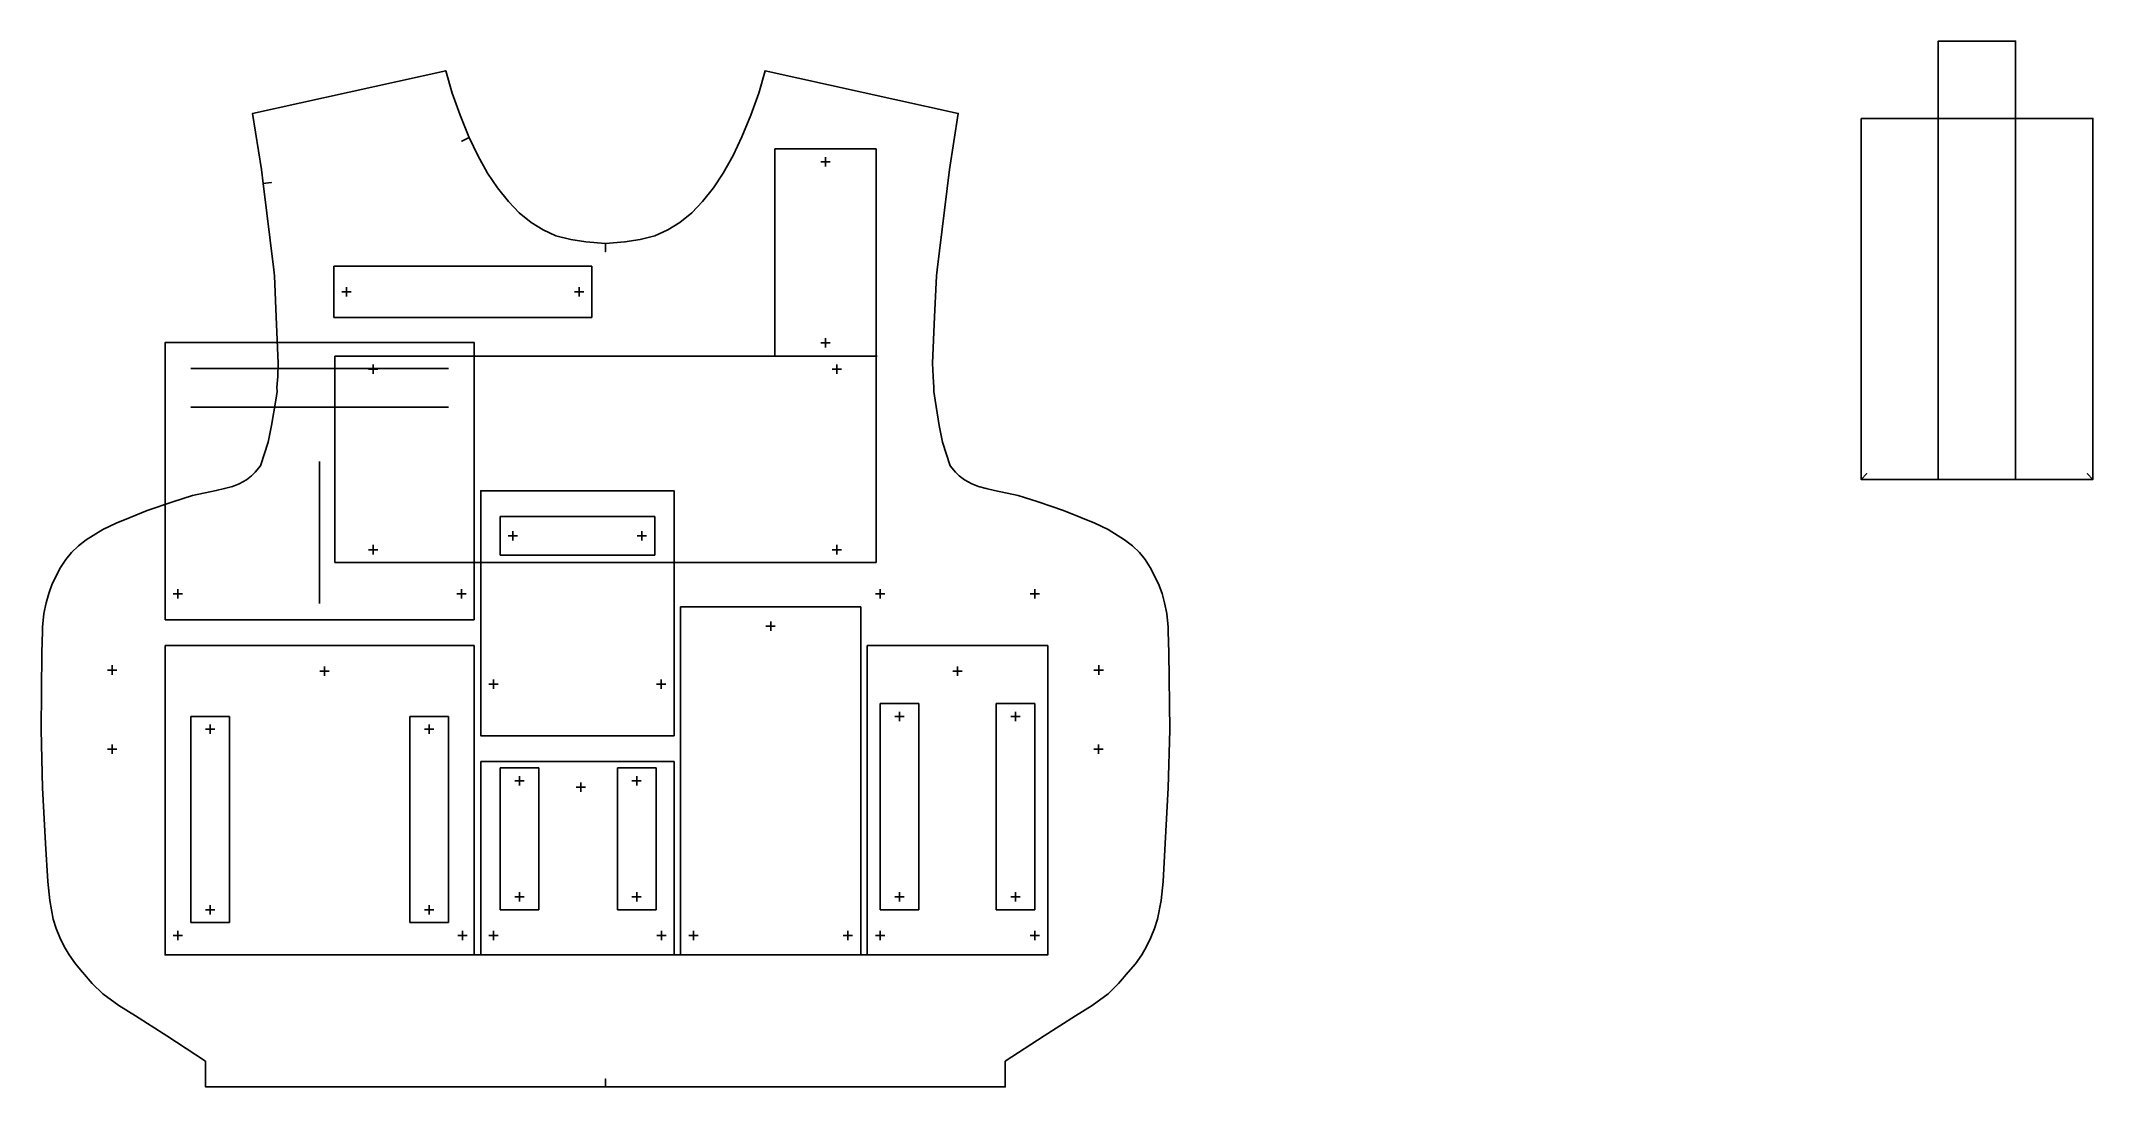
# Model space of a CAD drawing. Header units: inches. Extents: x 22 to 61.8, y -5.3 to 15.
import ezdxf

# ---------------------------------------------------------------- set-up
doc = ezdxf.new("R2010")
doc.units = ezdxf.units.IN
doc.header["$MEASUREMENT"] = 0
doc.layers.add('T001L001', color=7, linetype='Continuous')

msp = doc.modelspace()

# ---------------------------------------------------------------- linework, layer by layer
msp.add_lwpolyline([(58.776, 13.529), (60.276, 13.529), (60.276, 6.529), (58.776, 6.529)], close=True)
at = {"layer": 'T001L001'}
for points in [[(57.276, 13.529), (58.776, 13.529), (58.776, 15.029), (60.276, 15.029), (60.276, 13.529), (61.776, 13.529), (61.776, 6.529), (61.664, 6.641), (61.776, 6.529), (57.276, 6.529), (57.387, 6.641), (57.276, 6.529), (57.276, 13.529)], [(32.915, -5.255), (32.915, -5.098), (32.915, -5.255), (25.158, -5.255), (25.158, -4.756), (24.405, -4.261), (23.797, -3.879), (23.472, -3.675), (23.161, -3.452), (22.957, -3.249), (22.769, -3.031), (22.632, -2.868), (22.509, -2.696), (22.414, -2.53), (22.331, -2.358), (22.259, -2.182), (22.201, -2.001), (22.135, -1.639), (22.094, -1.273), (22.052, -0.534), (21.995, 0.548), (21.964, 1.668), (21.981, 3.171), (21.995, 3.581), (21.994, 3.661), (22.021, 3.93), (22.064, 4.131), (22.115, 4.318), (22.182, 4.5), (22.344, 4.821), (22.442, 4.972), (22.553, 5.112), (22.69, 5.24), (22.84, 5.355), (23.161, 5.555), (23.422, 5.68), (23.691, 5.79), (24.024, 5.924), (24.518, 6.095), (24.904, 6.216), (25.365, 6.31), (25.526, 6.35), (25.676, 6.391), (25.806, 6.44), (25.948, 6.517), (26.049, 6.599), (26.121, 6.669), (26.224, 6.793), (26.373, 7.252), (26.437, 7.573), (26.517, 8.065), (26.543, 8.234), (26.542, 8.309), (26.557, 8.526), (26.568, 8.785), (26.528, 9.678), (26.492, 10.478), (26.478, 10.59), (26.273, 12.266), (26.432, 12.285), (26.273, 12.266), (26.24, 12.539), (26.07, 13.626), (29.816, 14.455), (29.941, 14.017), (30.093, 13.589), (30.265, 13.169), (30.27, 13.159), (30.126, 13.09), (30.27, 13.159), (30.436, 12.813), (30.628, 12.469), (30.818, 12.184), (31.031, 11.916), (31.241, 11.701), (31.473, 11.511), (31.705, 11.366), (31.954, 11.254), (32.243, 11.183), (32.537, 11.133), (32.915, 11.103), (32.915, 10.946), (32.915, 11.103), (33.292, 11.133), (33.586, 11.183), (33.875, 11.254), (34.124, 11.366), (34.356, 11.511), (34.588, 11.701), (34.798, 11.916), (35.011, 12.184), (35.201, 12.469), (35.394, 12.813), (35.564, 13.169), (35.736, 13.589), (35.888, 14.017), (36.013, 14.455), (39.759, 13.626), (39.59, 12.539), (39.351, 10.59), (39.337, 10.478), (39.301, 9.678), (39.261, 8.785), (39.272, 8.526), (39.288, 8.309), (39.287, 8.234), (39.312, 8.065), (39.393, 7.573), (39.457, 7.252), (39.605, 6.793), (39.708, 6.669), (39.78, 6.599), (39.881, 6.517), (40.023, 6.44), (40.154, 6.391), (40.303, 6.35), (40.464, 6.31), (40.925, 6.216), (41.311, 6.095), (41.805, 5.924), (42.138, 5.79), (42.407, 5.68), (42.668, 5.555), (42.989, 5.355), (43.139, 5.24), (43.276, 5.112), (43.387, 4.972), (43.485, 4.821), (43.647, 4.5), (43.714, 4.318), (43.765, 4.131), (43.808, 3.93), (43.835, 3.661), (43.835, 3.581), (43.849, 3.171), (43.865, 1.668), (43.834, 0.548), (43.777, -0.534), (43.735, -1.273), (43.694, -1.639), (43.628, -2.001), (43.571, -2.182), (43.498, -2.358), (43.415, -2.53), (43.321, -2.696), (43.197, -2.868), (43.06, -3.031), (42.872, -3.249), (42.668, -3.452), (42.357, -3.675), (42.032, -3.879), (41.424, -4.261), (40.671, -4.756), (40.671, -5.255), (32.915, -5.255)], [(32.915, -5.255), (32.915, -5.098), (32.915, -5.255), (25.158, -5.255), (25.158, -4.756), (24.405, -4.261), (23.797, -3.879), (23.472, -3.675), (23.161, -3.452), (22.957, -3.249), (22.769, -3.031), (22.632, -2.868), (22.509, -2.696), (22.414, -2.53), (22.331, -2.358), (22.259, -2.182), (22.201, -2.001), (22.135, -1.639), (22.094, -1.273), (22.052, -0.534), (21.995, 0.548), (21.964, 1.668), (21.981, 3.171), (21.995, 3.581), (21.994, 3.661), (22.021, 3.93), (22.064, 4.131), (22.115, 4.318), (22.182, 4.5), (22.344, 4.821), (22.442, 4.972), (22.553, 5.112), (22.69, 5.24), (22.84, 5.355), (23.161, 5.555), (23.422, 5.68), (23.691, 5.79), (24.024, 5.924), (24.518, 6.095), (24.904, 6.216), (25.365, 6.31), (25.526, 6.35), (25.676, 6.391), (25.806, 6.44), (25.948, 6.517), (26.049, 6.599), (26.121, 6.669), (26.224, 6.793), (26.373, 7.252), (26.437, 7.573), (26.517, 8.065), (26.543, 8.234), (26.542, 8.309), (26.557, 8.526), (26.568, 8.785), (26.528, 9.678), (26.492, 10.478), (26.478, 10.59), (26.273, 12.266), (26.432, 12.285), (26.273, 12.266), (26.24, 12.539), (26.07, 13.626), (29.816, 14.455), (29.941, 14.017), (30.093, 13.589), (30.265, 13.169), (30.27, 13.159), (30.126, 13.09), (30.27, 13.159), (30.436, 12.813), (30.628, 12.469), (30.818, 12.184), (31.031, 11.916), (31.241, 11.701), (31.473, 11.511), (31.705, 11.366), (31.954, 11.254), (32.243, 11.183), (32.537, 11.133), (32.915, 11.103), (32.915, 10.946), (32.915, 11.103), (33.292, 11.133), (33.586, 11.183), (33.875, 11.254), (34.124, 11.366), (34.356, 11.511), (34.588, 11.701), (34.798, 11.916), (35.011, 12.184), (35.201, 12.469), (35.394, 12.813), (35.564, 13.169), (35.736, 13.589), (35.888, 14.017), (36.013, 14.455), (39.759, 13.626), (39.59, 12.539), (39.351, 10.59), (39.337, 10.478), (39.301, 9.678), (39.261, 8.785), (39.272, 8.526), (39.288, 8.309), (39.287, 8.234), (39.312, 8.065), (39.393, 7.573), (39.457, 7.252), (39.605, 6.793), (39.708, 6.669), (39.78, 6.599), (39.881, 6.517), (40.023, 6.44), (40.154, 6.391), (40.303, 6.35), (40.464, 6.31), (40.925, 6.216), (41.311, 6.095), (41.805, 5.924), (42.138, 5.79), (42.407, 5.68), (42.668, 5.555), (42.989, 5.355), (43.139, 5.24), (43.276, 5.112), (43.387, 4.972), (43.485, 4.821), (43.647, 4.5), (43.714, 4.318), (43.765, 4.131), (43.808, 3.93), (43.835, 3.661), (43.835, 3.581), (43.849, 3.171), (43.865, 1.668), (43.834, 0.548), (43.777, -0.534), (43.735, -1.273), (43.694, -1.639), (43.628, -2.001), (43.571, -2.182), (43.498, -2.358), (43.415, -2.53), (43.321, -2.696), (43.197, -2.868), (43.06, -3.031), (42.872, -3.249), (42.668, -3.452), (42.357, -3.675), (42.032, -3.879), (41.424, -4.261), (40.671, -4.756), (40.671, -5.255), (32.915, -5.255)], [(32.915, -5.255), (32.915, -5.098), (32.915, -5.255), (25.158, -5.255), (25.158, -4.756), (24.405, -4.261), (23.797, -3.879), (23.472, -3.675), (23.161, -3.452), (22.957, -3.249), (22.769, -3.031), (22.632, -2.868), (22.509, -2.696), (22.414, -2.53), (22.331, -2.358), (22.259, -2.182), (22.201, -2.001), (22.135, -1.639), (22.094, -1.273), (22.052, -0.534), (21.995, 0.548), (21.964, 1.668), (21.981, 3.171), (21.995, 3.581), (21.994, 3.661), (22.021, 3.93), (22.064, 4.131), (22.115, 4.318), (22.182, 4.5), (22.344, 4.821), (22.442, 4.972), (22.553, 5.112), (22.69, 5.24), (22.84, 5.355), (23.161, 5.555), (23.422, 5.68), (23.691, 5.79), (24.024, 5.924), (24.518, 6.095), (24.904, 6.216), (25.365, 6.31), (25.526, 6.35), (25.676, 6.391), (25.806, 6.44), (25.948, 6.517), (26.049, 6.599), (26.121, 6.669), (26.224, 6.793), (26.373, 7.252), (26.437, 7.573), (26.517, 8.065), (26.543, 8.234), (26.542, 8.309), (26.557, 8.526), (26.568, 8.785), (26.528, 9.678), (26.492, 10.478), (26.478, 10.59), (26.273, 12.266), (26.432, 12.285), (26.273, 12.266), (26.24, 12.539), (26.07, 13.626), (29.816, 14.455), (29.941, 14.017), (30.093, 13.589), (30.265, 13.169), (30.27, 13.159), (30.126, 13.09), (30.27, 13.159), (30.436, 12.813), (30.628, 12.469), (30.818, 12.184), (31.031, 11.916), (31.241, 11.701), (31.473, 11.511), (31.705, 11.366), (31.954, 11.254), (32.243, 11.183), (32.537, 11.133), (32.915, 11.103), (32.915, 10.946), (32.915, 11.103), (33.292, 11.133), (33.586, 11.183), (33.875, 11.254), (34.124, 11.366), (34.356, 11.511), (34.588, 11.701), (34.798, 11.916), (35.011, 12.184), (35.201, 12.469), (35.394, 12.813), (35.564, 13.169), (35.736, 13.589), (35.888, 14.017), (36.013, 14.455), (39.759, 13.626), (39.59, 12.539), (39.351, 10.59), (39.337, 10.478), (39.301, 9.678), (39.261, 8.785), (39.272, 8.526), (39.288, 8.309), (39.287, 8.234), (39.312, 8.065), (39.393, 7.573), (39.457, 7.252), (39.605, 6.793), (39.708, 6.669), (39.78, 6.599), (39.881, 6.517), (40.023, 6.44), (40.154, 6.391), (40.303, 6.35), (40.464, 6.31), (40.925, 6.216), (41.311, 6.095), (41.805, 5.924), (42.138, 5.79), (42.407, 5.68), (42.668, 5.555), (42.989, 5.355), (43.139, 5.24), (43.276, 5.112), (43.387, 4.972), (43.485, 4.821), (43.647, 4.5), (43.714, 4.318), (43.765, 4.131), (43.808, 3.93), (43.835, 3.661), (43.835, 3.581), (43.849, 3.171), (43.865, 1.668), (43.834, 0.548), (43.777, -0.534), (43.735, -1.273), (43.694, -1.639), (43.628, -2.001), (43.571, -2.182), (43.498, -2.358), (43.415, -2.53), (43.321, -2.696), (43.197, -2.868), (43.06, -3.031), (42.872, -3.249), (42.668, -3.452), (42.357, -3.675), (42.032, -3.879), (41.424, -4.261), (40.671, -4.756), (40.671, -5.255), (32.915, -5.255)], [(32.915, -5.255), (32.915, -5.098), (32.915, -5.255), (25.158, -5.255), (25.158, -4.756), (24.405, -4.261), (23.797, -3.879), (23.472, -3.675), (23.161, -3.452), (22.957, -3.249), (22.769, -3.031), (22.632, -2.868), (22.509, -2.696), (22.414, -2.53), (22.331, -2.358), (22.259, -2.182), (22.201, -2.001), (22.135, -1.639), (22.094, -1.273), (22.052, -0.534), (21.995, 0.548), (21.964, 1.668), (21.981, 3.171), (21.995, 3.581), (21.994, 3.661), (22.021, 3.93), (22.064, 4.131), (22.115, 4.318), (22.182, 4.5), (22.344, 4.821), (22.442, 4.972), (22.553, 5.112), (22.69, 5.24), (22.84, 5.355), (23.161, 5.555), (23.422, 5.68), (23.691, 5.79), (24.024, 5.924), (24.518, 6.095), (24.904, 6.216), (25.365, 6.31), (25.526, 6.35), (25.676, 6.391), (25.806, 6.44), (25.948, 6.517), (26.049, 6.599), (26.121, 6.669), (26.224, 6.793), (26.373, 7.252), (26.437, 7.573), (26.517, 8.065), (26.543, 8.234), (26.542, 8.309), (26.557, 8.526), (26.568, 8.785), (26.528, 9.678), (26.492, 10.478), (26.478, 10.59), (26.273, 12.266), (26.432, 12.285), (26.273, 12.266), (26.24, 12.539), (26.07, 13.626), (29.816, 14.455), (29.941, 14.017), (30.093, 13.589), (30.265, 13.169), (30.27, 13.159), (30.126, 13.09), (30.27, 13.159), (30.436, 12.813), (30.628, 12.469), (30.818, 12.184), (31.031, 11.916), (31.241, 11.701), (31.473, 11.511), (31.705, 11.366), (31.954, 11.254), (32.243, 11.183), (32.537, 11.133), (32.915, 11.103), (32.915, 10.946), (32.915, 11.103), (33.292, 11.133), (33.586, 11.183), (33.875, 11.254), (34.124, 11.366), (34.356, 11.511), (34.588, 11.701), (34.798, 11.916), (35.011, 12.184), (35.201, 12.469), (35.394, 12.813), (35.564, 13.169), (35.736, 13.589), (35.888, 14.017), (36.013, 14.455), (39.759, 13.626), (39.59, 12.539), (39.351, 10.59), (39.337, 10.478), (39.301, 9.678), (39.261, 8.785), (39.272, 8.526), (39.288, 8.309), (39.287, 8.234), (39.312, 8.065), (39.393, 7.573), (39.457, 7.252), (39.605, 6.793), (39.708, 6.669), (39.78, 6.599), (39.881, 6.517), (40.023, 6.44), (40.154, 6.391), (40.303, 6.35), (40.464, 6.31), (40.925, 6.216), (41.311, 6.095), (41.805, 5.924), (42.138, 5.79), (42.407, 5.68), (42.668, 5.555), (42.989, 5.355), (43.139, 5.24), (43.276, 5.112), (43.387, 4.972), (43.485, 4.821), (43.647, 4.5), (43.714, 4.318), (43.765, 4.131), (43.808, 3.93), (43.835, 3.661), (43.835, 3.581), (43.849, 3.171), (43.865, 1.668), (43.834, 0.548), (43.777, -0.534), (43.735, -1.273), (43.694, -1.639), (43.628, -2.001), (43.571, -2.182), (43.498, -2.358), (43.415, -2.53), (43.321, -2.696), (43.197, -2.868), (43.06, -3.031), (42.872, -3.249), (42.668, -3.452), (42.357, -3.675), (42.032, -3.879), (41.424, -4.261), (40.671, -4.756), (40.671, -5.255), (32.915, -5.255)], [(32.915, -5.255), (32.915, -5.098), (32.915, -5.255), (25.158, -5.255), (25.158, -4.756), (24.405, -4.261), (23.797, -3.879), (23.472, -3.675), (23.161, -3.452), (22.957, -3.249), (22.769, -3.031), (22.632, -2.868), (22.509, -2.696), (22.414, -2.53), (22.331, -2.358), (22.259, -2.182), (22.201, -2.001), (22.135, -1.639), (22.094, -1.273), (22.052, -0.534), (21.995, 0.548), (21.964, 1.668), (21.981, 3.171), (21.995, 3.581), (21.994, 3.661), (22.021, 3.93), (22.064, 4.131), (22.115, 4.318), (22.182, 4.5), (22.344, 4.821), (22.442, 4.972), (22.553, 5.112), (22.69, 5.24), (22.84, 5.355), (23.161, 5.555), (23.422, 5.68), (23.691, 5.79), (24.024, 5.924), (24.518, 6.095), (24.904, 6.216), (25.365, 6.31), (25.526, 6.35), (25.676, 6.391), (25.806, 6.44), (25.948, 6.517), (26.049, 6.599), (26.121, 6.669), (26.224, 6.793), (26.373, 7.252), (26.437, 7.573), (26.517, 8.065), (26.543, 8.234), (26.542, 8.309), (26.557, 8.526), (26.568, 8.785), (26.528, 9.678), (26.492, 10.478), (26.478, 10.59), (26.273, 12.266), (26.432, 12.285), (26.273, 12.266), (26.24, 12.539), (26.07, 13.626), (29.816, 14.455), (29.941, 14.017), (30.093, 13.589), (30.265, 13.169), (30.27, 13.159), (30.126, 13.09), (30.27, 13.159), (30.436, 12.813), (30.628, 12.469), (30.818, 12.184), (31.031, 11.916), (31.241, 11.701), (31.473, 11.511), (31.705, 11.366), (31.954, 11.254), (32.243, 11.183), (32.537, 11.133), (32.915, 11.103), (32.915, 10.946), (32.915, 11.103), (33.292, 11.133), (33.586, 11.183), (33.875, 11.254), (34.124, 11.366), (34.356, 11.511), (34.588, 11.701), (34.798, 11.916), (35.011, 12.184), (35.201, 12.469), (35.394, 12.813), (35.564, 13.169), (35.736, 13.589), (35.888, 14.017), (36.013, 14.455), (39.759, 13.626), (39.59, 12.539), (39.351, 10.59), (39.337, 10.478), (39.301, 9.678), (39.261, 8.785), (39.272, 8.526), (39.288, 8.309), (39.287, 8.234), (39.312, 8.065), (39.393, 7.573), (39.457, 7.252), (39.605, 6.793), (39.708, 6.669), (39.78, 6.599), (39.881, 6.517), (40.023, 6.44), (40.154, 6.391), (40.303, 6.35), (40.464, 6.31), (40.925, 6.216), (41.311, 6.095), (41.805, 5.924), (42.138, 5.79), (42.407, 5.68), (42.668, 5.555), (42.989, 5.355), (43.139, 5.24), (43.276, 5.112), (43.387, 4.972), (43.485, 4.821), (43.647, 4.5), (43.714, 4.318), (43.765, 4.131), (43.808, 3.93), (43.835, 3.661), (43.835, 3.581), (43.849, 3.171), (43.865, 1.668), (43.834, 0.548), (43.777, -0.534), (43.735, -1.273), (43.694, -1.639), (43.628, -2.001), (43.571, -2.182), (43.498, -2.358), (43.415, -2.53), (43.321, -2.696), (43.197, -2.868), (43.06, -3.031), (42.872, -3.249), (42.668, -3.452), (42.357, -3.675), (42.032, -3.879), (41.424, -4.261), (40.671, -4.756), (40.671, -5.255), (32.915, -5.255)], [(32.915, -5.255), (32.915, -5.098), (32.915, -5.255), (25.158, -5.255), (25.158, -4.756), (24.405, -4.261), (23.797, -3.879), (23.472, -3.675), (23.161, -3.452), (22.957, -3.249), (22.769, -3.031), (22.632, -2.868), (22.509, -2.696), (22.414, -2.53), (22.331, -2.358), (22.259, -2.182), (22.201, -2.001), (22.135, -1.639), (22.094, -1.273), (22.052, -0.534), (21.995, 0.548), (21.964, 1.668), (21.981, 3.171), (21.995, 3.581), (21.994, 3.661), (22.021, 3.93), (22.064, 4.131), (22.115, 4.318), (22.182, 4.5), (22.344, 4.821), (22.442, 4.972), (22.553, 5.112), (22.69, 5.24), (22.84, 5.355), (23.161, 5.555), (23.422, 5.68), (23.691, 5.79), (24.024, 5.924), (24.518, 6.095), (24.904, 6.216), (25.365, 6.31), (25.526, 6.35), (25.676, 6.391), (25.806, 6.44), (25.948, 6.517), (26.049, 6.599), (26.121, 6.669), (26.224, 6.793), (26.373, 7.252), (26.437, 7.573), (26.517, 8.065), (26.543, 8.234), (26.542, 8.309), (26.557, 8.526), (26.568, 8.785), (26.528, 9.678), (26.492, 10.478), (26.478, 10.59), (26.273, 12.266), (26.432, 12.285), (26.273, 12.266), (26.24, 12.539), (26.07, 13.626), (29.816, 14.455), (29.941, 14.017), (30.093, 13.589), (30.265, 13.169), (30.27, 13.159), (30.126, 13.09), (30.27, 13.159), (30.436, 12.813), (30.628, 12.469), (30.818, 12.184), (31.031, 11.916), (31.241, 11.701), (31.473, 11.511), (31.705, 11.366), (31.954, 11.254), (32.243, 11.183), (32.537, 11.133), (32.915, 11.103), (32.915, 10.946), (32.915, 11.103), (33.292, 11.133), (33.586, 11.183), (33.875, 11.254), (34.124, 11.366), (34.356, 11.511), (34.588, 11.701), (34.798, 11.916), (35.011, 12.184), (35.201, 12.469), (35.394, 12.813), (35.564, 13.169), (35.736, 13.589), (35.888, 14.017), (36.013, 14.455), (39.759, 13.626), (39.59, 12.539), (39.351, 10.59), (39.337, 10.478), (39.301, 9.678), (39.261, 8.785), (39.272, 8.526), (39.288, 8.309), (39.287, 8.234), (39.312, 8.065), (39.393, 7.573), (39.457, 7.252), (39.605, 6.793), (39.708, 6.669), (39.78, 6.599), (39.881, 6.517), (40.023, 6.44), (40.154, 6.391), (40.303, 6.35), (40.464, 6.31), (40.925, 6.216), (41.311, 6.095), (41.805, 5.924), (42.138, 5.79), (42.407, 5.68), (42.668, 5.555), (42.989, 5.355), (43.139, 5.24), (43.276, 5.112), (43.387, 4.972), (43.485, 4.821), (43.647, 4.5), (43.714, 4.318), (43.765, 4.131), (43.808, 3.93), (43.835, 3.661), (43.835, 3.581), (43.849, 3.171), (43.865, 1.668), (43.834, 0.548), (43.777, -0.534), (43.735, -1.273), (43.694, -1.639), (43.628, -2.001), (43.571, -2.182), (43.498, -2.358), (43.415, -2.53), (43.321, -2.696), (43.197, -2.868), (43.06, -3.031), (42.872, -3.249), (42.668, -3.452), (42.357, -3.675), (42.032, -3.879), (41.424, -4.261), (40.671, -4.756), (40.671, -5.255), (32.915, -5.255)], [(32.915, -5.255), (32.915, -5.098), (32.915, -5.255), (25.158, -5.255), (25.158, -4.756), (24.405, -4.261), (23.797, -3.879), (23.472, -3.675), (23.161, -3.452), (22.957, -3.249), (22.769, -3.031), (22.632, -2.868), (22.509, -2.696), (22.414, -2.53), (22.331, -2.358), (22.259, -2.182), (22.201, -2.001), (22.135, -1.639), (22.094, -1.273), (22.052, -0.534), (21.995, 0.548), (21.964, 1.668), (21.981, 3.171), (21.995, 3.581), (21.994, 3.661), (22.021, 3.93), (22.064, 4.131), (22.115, 4.318), (22.182, 4.5), (22.344, 4.821), (22.442, 4.972), (22.553, 5.112), (22.69, 5.24), (22.84, 5.355), (23.161, 5.555), (23.422, 5.68), (23.691, 5.79), (24.024, 5.924), (24.518, 6.095), (24.904, 6.216), (25.365, 6.31), (25.526, 6.35), (25.676, 6.391), (25.806, 6.44), (25.948, 6.517), (26.049, 6.599), (26.121, 6.669), (26.224, 6.793), (26.373, 7.252), (26.437, 7.573), (26.517, 8.065), (26.543, 8.234), (26.542, 8.309), (26.557, 8.526), (26.568, 8.785), (26.528, 9.678), (26.492, 10.478), (26.478, 10.59), (26.273, 12.266), (26.432, 12.285), (26.273, 12.266), (26.24, 12.539), (26.07, 13.626), (29.816, 14.455), (29.941, 14.017), (30.093, 13.589), (30.265, 13.169), (30.27, 13.159), (30.126, 13.09), (30.27, 13.159), (30.436, 12.813), (30.628, 12.469), (30.818, 12.184), (31.031, 11.916), (31.241, 11.701), (31.473, 11.511), (31.705, 11.366), (31.954, 11.254), (32.243, 11.183), (32.537, 11.133), (32.915, 11.103), (32.915, 10.946), (32.915, 11.103), (33.292, 11.133), (33.586, 11.183), (33.875, 11.254), (34.124, 11.366), (34.356, 11.511), (34.588, 11.701), (34.798, 11.916), (35.011, 12.184), (35.201, 12.469), (35.394, 12.813), (35.564, 13.169), (35.736, 13.589), (35.888, 14.017), (36.013, 14.455), (39.759, 13.626), (39.59, 12.539), (39.351, 10.59), (39.337, 10.478), (39.301, 9.678), (39.261, 8.785), (39.272, 8.526), (39.288, 8.309), (39.287, 8.234), (39.312, 8.065), (39.393, 7.573), (39.457, 7.252), (39.605, 6.793), (39.708, 6.669), (39.78, 6.599), (39.881, 6.517), (40.023, 6.44), (40.154, 6.391), (40.303, 6.35), (40.464, 6.31), (40.925, 6.216), (41.311, 6.095), (41.805, 5.924), (42.138, 5.79), (42.407, 5.68), (42.668, 5.555), (42.989, 5.355), (43.139, 5.24), (43.276, 5.112), (43.387, 4.972), (43.485, 4.821), (43.647, 4.5), (43.714, 4.318), (43.765, 4.131), (43.808, 3.93), (43.835, 3.661), (43.835, 3.581), (43.849, 3.171), (43.865, 1.668), (43.834, 0.548), (43.777, -0.534), (43.735, -1.273), (43.694, -1.639), (43.628, -2.001), (43.571, -2.182), (43.498, -2.358), (43.415, -2.53), (43.321, -2.696), (43.197, -2.868), (43.06, -3.031), (42.872, -3.249), (42.668, -3.452), (42.357, -3.675), (42.032, -3.879), (41.424, -4.261), (40.671, -4.756), (40.671, -5.255), (32.915, -5.255)], [(32.915, -5.255), (32.915, -5.098), (32.915, -5.255), (25.158, -5.255), (25.158, -4.756), (24.405, -4.261), (23.797, -3.879), (23.472, -3.675), (23.161, -3.452), (22.957, -3.249), (22.769, -3.031), (22.632, -2.868), (22.509, -2.696), (22.414, -2.53), (22.331, -2.358), (22.259, -2.182), (22.201, -2.001), (22.135, -1.639), (22.094, -1.273), (22.052, -0.534), (21.995, 0.548), (21.964, 1.668), (21.981, 3.171), (21.995, 3.581), (21.994, 3.661), (22.021, 3.93), (22.064, 4.131), (22.115, 4.318), (22.182, 4.5), (22.344, 4.821), (22.442, 4.972), (22.553, 5.112), (22.69, 5.24), (22.84, 5.355), (23.161, 5.555), (23.422, 5.68), (23.691, 5.79), (24.024, 5.924), (24.518, 6.095), (24.904, 6.216), (25.365, 6.31), (25.526, 6.35), (25.676, 6.391), (25.806, 6.44), (25.948, 6.517), (26.049, 6.599), (26.121, 6.669), (26.224, 6.793), (26.373, 7.252), (26.437, 7.573), (26.517, 8.065), (26.543, 8.234), (26.542, 8.309), (26.557, 8.526), (26.568, 8.785), (26.528, 9.678), (26.492, 10.478), (26.478, 10.59), (26.273, 12.266), (26.432, 12.285), (26.273, 12.266), (26.24, 12.539), (26.07, 13.626), (29.816, 14.455), (29.941, 14.017), (30.093, 13.589), (30.265, 13.169), (30.27, 13.159), (30.126, 13.09), (30.27, 13.159), (30.436, 12.813), (30.628, 12.469), (30.818, 12.184), (31.031, 11.916), (31.241, 11.701), (31.473, 11.511), (31.705, 11.366), (31.954, 11.254), (32.243, 11.183), (32.537, 11.133), (32.915, 11.103), (32.915, 10.946), (32.915, 11.103), (33.292, 11.133), (33.586, 11.183), (33.875, 11.254), (34.124, 11.366), (34.356, 11.511), (34.588, 11.701), (34.798, 11.916), (35.011, 12.184), (35.201, 12.469), (35.394, 12.813), (35.564, 13.169), (35.736, 13.589), (35.888, 14.017), (36.013, 14.455), (39.759, 13.626), (39.59, 12.539), (39.351, 10.59), (39.337, 10.478), (39.301, 9.678), (39.261, 8.785), (39.272, 8.526), (39.288, 8.309), (39.287, 8.234), (39.312, 8.065), (39.393, 7.573), (39.457, 7.252), (39.605, 6.793), (39.708, 6.669), (39.78, 6.599), (39.881, 6.517), (40.023, 6.44), (40.154, 6.391), (40.303, 6.35), (40.464, 6.31), (40.925, 6.216), (41.311, 6.095), (41.805, 5.924), (42.138, 5.79), (42.407, 5.68), (42.668, 5.555), (42.989, 5.355), (43.139, 5.24), (43.276, 5.112), (43.387, 4.972), (43.485, 4.821), (43.647, 4.5), (43.714, 4.318), (43.765, 4.131), (43.808, 3.93), (43.835, 3.661), (43.835, 3.581), (43.849, 3.171), (43.865, 1.668), (43.834, 0.548), (43.777, -0.534), (43.735, -1.273), (43.694, -1.639), (43.628, -2.001), (43.571, -2.182), (43.498, -2.358), (43.415, -2.53), (43.321, -2.696), (43.197, -2.868), (43.06, -3.031), (42.872, -3.249), (42.668, -3.452), (42.357, -3.675), (42.032, -3.879), (41.424, -4.261), (40.671, -4.756), (40.671, -5.255), (32.915, -5.255)], [(32.915, -5.255), (32.915, -5.098), (32.915, -5.255), (25.158, -5.255), (25.158, -4.756), (24.405, -4.261), (23.797, -3.879), (23.472, -3.675), (23.161, -3.452), (22.957, -3.249), (22.769, -3.031), (22.632, -2.868), (22.509, -2.696), (22.414, -2.53), (22.331, -2.358), (22.259, -2.182), (22.201, -2.001), (22.135, -1.639), (22.094, -1.273), (22.052, -0.534), (21.995, 0.548), (21.964, 1.668), (21.981, 3.171), (21.995, 3.581), (21.994, 3.661), (22.021, 3.93), (22.064, 4.131), (22.115, 4.318), (22.182, 4.5), (22.344, 4.821), (22.442, 4.972), (22.553, 5.112), (22.69, 5.24), (22.84, 5.355), (23.161, 5.555), (23.422, 5.68), (23.691, 5.79), (24.024, 5.924), (24.518, 6.095), (24.904, 6.216), (25.365, 6.31), (25.526, 6.35), (25.676, 6.391), (25.806, 6.44), (25.948, 6.517), (26.049, 6.599), (26.121, 6.669), (26.224, 6.793), (26.373, 7.252), (26.437, 7.573), (26.517, 8.065), (26.543, 8.234), (26.542, 8.309), (26.557, 8.526), (26.568, 8.785), (26.528, 9.678), (26.492, 10.478), (26.478, 10.59), (26.273, 12.266), (26.432, 12.285), (26.273, 12.266), (26.24, 12.539), (26.07, 13.626), (29.816, 14.455), (29.941, 14.017), (30.093, 13.589), (30.265, 13.169), (30.27, 13.159), (30.126, 13.09), (30.27, 13.159), (30.436, 12.813), (30.628, 12.469), (30.818, 12.184), (31.031, 11.916), (31.241, 11.701), (31.473, 11.511), (31.705, 11.366), (31.954, 11.254), (32.243, 11.183), (32.537, 11.133), (32.915, 11.103), (32.915, 10.946), (32.915, 11.103), (33.292, 11.133), (33.586, 11.183), (33.875, 11.254), (34.124, 11.366), (34.356, 11.511), (34.588, 11.701), (34.798, 11.916), (35.011, 12.184), (35.201, 12.469), (35.394, 12.813), (35.564, 13.169), (35.736, 13.589), (35.888, 14.017), (36.013, 14.455), (39.759, 13.626), (39.59, 12.539), (39.351, 10.59), (39.337, 10.478), (39.301, 9.678), (39.261, 8.785), (39.272, 8.526), (39.288, 8.309), (39.287, 8.234), (39.312, 8.065), (39.393, 7.573), (39.457, 7.252), (39.605, 6.793), (39.708, 6.669), (39.78, 6.599), (39.881, 6.517), (40.023, 6.44), (40.154, 6.391), (40.303, 6.35), (40.464, 6.31), (40.925, 6.216), (41.311, 6.095), (41.805, 5.924), (42.138, 5.79), (42.407, 5.68), (42.668, 5.555), (42.989, 5.355), (43.139, 5.24), (43.276, 5.112), (43.387, 4.972), (43.485, 4.821), (43.647, 4.5), (43.714, 4.318), (43.765, 4.131), (43.808, 3.93), (43.835, 3.661), (43.835, 3.581), (43.849, 3.171), (43.865, 1.668), (43.834, 0.548), (43.777, -0.534), (43.735, -1.273), (43.694, -1.639), (43.628, -2.001), (43.571, -2.182), (43.498, -2.358), (43.415, -2.53), (43.321, -2.696), (43.197, -2.868), (43.06, -3.031), (42.872, -3.249), (42.668, -3.452), (42.357, -3.675), (42.032, -3.879), (41.424, -4.261), (40.671, -4.756), (40.671, -5.255), (32.915, -5.255)], [(32.915, -5.255), (32.915, -5.098), (32.915, -5.255), (25.158, -5.255), (25.158, -4.756), (24.405, -4.261), (23.797, -3.879), (23.472, -3.675), (23.161, -3.452), (22.957, -3.249), (22.769, -3.031), (22.632, -2.868), (22.509, -2.696), (22.414, -2.53), (22.331, -2.358), (22.259, -2.182), (22.201, -2.001), (22.135, -1.639), (22.094, -1.273), (22.052, -0.534), (21.995, 0.548), (21.964, 1.668), (21.981, 3.171), (21.995, 3.581), (21.994, 3.661), (22.021, 3.93), (22.064, 4.131), (22.115, 4.318), (22.182, 4.5), (22.344, 4.821), (22.442, 4.972), (22.553, 5.112), (22.69, 5.24), (22.84, 5.355), (23.161, 5.555), (23.422, 5.68), (23.691, 5.79), (24.024, 5.924), (24.518, 6.095), (24.904, 6.216), (25.365, 6.31), (25.526, 6.35), (25.676, 6.391), (25.806, 6.44), (25.948, 6.517), (26.049, 6.599), (26.121, 6.669), (26.224, 6.793), (26.373, 7.252), (26.437, 7.573), (26.517, 8.065), (26.543, 8.234), (26.542, 8.309), (26.557, 8.526), (26.568, 8.785), (26.528, 9.678), (26.492, 10.478), (26.478, 10.59), (26.273, 12.266), (26.432, 12.285), (26.273, 12.266), (26.24, 12.539), (26.07, 13.626), (29.816, 14.455), (29.941, 14.017), (30.093, 13.589), (30.265, 13.169), (30.27, 13.159), (30.126, 13.09), (30.27, 13.159), (30.436, 12.813), (30.628, 12.469), (30.818, 12.184), (31.031, 11.916), (31.241, 11.701), (31.473, 11.511), (31.705, 11.366), (31.954, 11.254), (32.243, 11.183), (32.537, 11.133), (32.915, 11.103), (32.915, 10.946), (32.915, 11.103), (33.292, 11.133), (33.586, 11.183), (33.875, 11.254), (34.124, 11.366), (34.356, 11.511), (34.588, 11.701), (34.798, 11.916), (35.011, 12.184), (35.201, 12.469), (35.394, 12.813), (35.564, 13.169), (35.736, 13.589), (35.888, 14.017), (36.013, 14.455), (39.759, 13.626), (39.59, 12.539), (39.351, 10.59), (39.337, 10.478), (39.301, 9.678), (39.261, 8.785), (39.272, 8.526), (39.288, 8.309), (39.287, 8.234), (39.312, 8.065), (39.393, 7.573), (39.457, 7.252), (39.605, 6.793), (39.708, 6.669), (39.78, 6.599), (39.881, 6.517), (40.023, 6.44), (40.154, 6.391), (40.303, 6.35), (40.464, 6.31), (40.925, 6.216), (41.311, 6.095), (41.805, 5.924), (42.138, 5.79), (42.407, 5.68), (42.668, 5.555), (42.989, 5.355), (43.139, 5.24), (43.276, 5.112), (43.387, 4.972), (43.485, 4.821), (43.647, 4.5), (43.714, 4.318), (43.765, 4.131), (43.808, 3.93), (43.835, 3.661), (43.835, 3.581), (43.849, 3.171), (43.865, 1.668), (43.834, 0.548), (43.777, -0.534), (43.735, -1.273), (43.694, -1.639), (43.628, -2.001), (43.571, -2.182), (43.498, -2.358), (43.415, -2.53), (43.321, -2.696), (43.197, -2.868), (43.06, -3.031), (42.872, -3.249), (42.668, -3.452), (42.357, -3.675), (42.032, -3.879), (41.424, -4.261), (40.671, -4.756), (40.671, -5.255), (32.915, -5.255)], [(32.915, -5.255), (32.915, -5.098), (32.915, -5.255), (25.158, -5.255), (25.158, -4.756), (24.405, -4.261), (23.797, -3.879), (23.472, -3.675), (23.161, -3.452), (22.957, -3.249), (22.769, -3.031), (22.632, -2.868), (22.509, -2.696), (22.414, -2.53), (22.331, -2.358), (22.259, -2.182), (22.201, -2.001), (22.135, -1.639), (22.094, -1.273), (22.052, -0.534), (21.995, 0.548), (21.964, 1.668), (21.981, 3.171), (21.995, 3.581), (21.994, 3.661), (22.021, 3.93), (22.064, 4.131), (22.115, 4.318), (22.182, 4.5), (22.344, 4.821), (22.442, 4.972), (22.553, 5.112), (22.69, 5.24), (22.84, 5.355), (23.161, 5.555), (23.422, 5.68), (23.691, 5.79), (24.024, 5.924), (24.518, 6.095), (24.904, 6.216), (25.365, 6.31), (25.526, 6.35), (25.676, 6.391), (25.806, 6.44), (25.948, 6.517), (26.049, 6.599), (26.121, 6.669), (26.224, 6.793), (26.373, 7.252), (26.437, 7.573), (26.517, 8.065), (26.543, 8.234), (26.542, 8.309), (26.557, 8.526), (26.568, 8.785), (26.528, 9.678), (26.492, 10.478), (26.478, 10.59), (26.273, 12.266), (26.432, 12.285), (26.273, 12.266), (26.24, 12.539), (26.07, 13.626), (29.816, 14.455), (29.941, 14.017), (30.093, 13.589), (30.265, 13.169), (30.27, 13.159), (30.126, 13.09), (30.27, 13.159), (30.436, 12.813), (30.628, 12.469), (30.818, 12.184), (31.031, 11.916), (31.241, 11.701), (31.473, 11.511), (31.705, 11.366), (31.954, 11.254), (32.243, 11.183), (32.537, 11.133), (32.915, 11.103), (32.915, 10.946), (32.915, 11.103), (33.292, 11.133), (33.586, 11.183), (33.875, 11.254), (34.124, 11.366), (34.356, 11.511), (34.588, 11.701), (34.798, 11.916), (35.011, 12.184), (35.201, 12.469), (35.394, 12.813), (35.564, 13.169), (35.736, 13.589), (35.888, 14.017), (36.013, 14.455), (39.759, 13.626), (39.59, 12.539), (39.351, 10.59), (39.337, 10.478), (39.301, 9.678), (39.261, 8.785), (39.272, 8.526), (39.288, 8.309), (39.287, 8.234), (39.312, 8.065), (39.393, 7.573), (39.457, 7.252), (39.605, 6.793), (39.708, 6.669), (39.78, 6.599), (39.881, 6.517), (40.023, 6.44), (40.154, 6.391), (40.303, 6.35), (40.464, 6.31), (40.925, 6.216), (41.311, 6.095), (41.805, 5.924), (42.138, 5.79), (42.407, 5.68), (42.668, 5.555), (42.989, 5.355), (43.139, 5.24), (43.276, 5.112), (43.387, 4.972), (43.485, 4.821), (43.647, 4.5), (43.714, 4.318), (43.765, 4.131), (43.808, 3.93), (43.835, 3.661), (43.835, 3.581), (43.849, 3.171), (43.865, 1.668), (43.834, 0.548), (43.777, -0.534), (43.735, -1.273), (43.694, -1.639), (43.628, -2.001), (43.571, -2.182), (43.498, -2.358), (43.415, -2.53), (43.321, -2.696), (43.197, -2.868), (43.06, -3.031), (42.872, -3.249), (42.668, -3.452), (42.357, -3.675), (42.032, -3.879), (41.424, -4.261), (40.671, -4.756), (40.671, -5.255), (32.915, -5.255)], [(32.915, -5.255), (32.915, -5.098), (32.915, -5.255), (25.158, -5.255), (25.158, -4.756), (24.405, -4.261), (23.797, -3.879), (23.472, -3.675), (23.161, -3.452), (22.957, -3.249), (22.769, -3.031), (22.632, -2.868), (22.509, -2.696), (22.414, -2.53), (22.331, -2.358), (22.259, -2.182), (22.201, -2.001), (22.135, -1.639), (22.094, -1.273), (22.052, -0.534), (21.995, 0.548), (21.964, 1.668), (21.981, 3.171), (21.995, 3.581), (21.994, 3.661), (22.021, 3.93), (22.064, 4.131), (22.115, 4.318), (22.182, 4.5), (22.344, 4.821), (22.442, 4.972), (22.553, 5.112), (22.69, 5.24), (22.84, 5.355), (23.161, 5.555), (23.422, 5.68), (23.691, 5.79), (24.024, 5.924), (24.518, 6.095), (24.904, 6.216), (25.365, 6.31), (25.526, 6.35), (25.676, 6.391), (25.806, 6.44), (25.948, 6.517), (26.049, 6.599), (26.121, 6.669), (26.224, 6.793), (26.373, 7.252), (26.437, 7.573), (26.517, 8.065), (26.543, 8.234), (26.542, 8.309), (26.557, 8.526), (26.568, 8.785), (26.528, 9.678), (26.492, 10.478), (26.478, 10.59), (26.273, 12.266), (26.432, 12.285), (26.273, 12.266), (26.24, 12.539), (26.07, 13.626), (29.816, 14.455), (29.941, 14.017), (30.093, 13.589), (30.265, 13.169), (30.27, 13.159), (30.126, 13.09), (30.27, 13.159), (30.436, 12.813), (30.628, 12.469), (30.818, 12.184), (31.031, 11.916), (31.241, 11.701), (31.473, 11.511), (31.705, 11.366), (31.954, 11.254), (32.243, 11.183), (32.537, 11.133), (32.915, 11.103), (32.915, 10.946), (32.915, 11.103), (33.292, 11.133), (33.586, 11.183), (33.875, 11.254), (34.124, 11.366), (34.356, 11.511), (34.588, 11.701), (34.798, 11.916), (35.011, 12.184), (35.201, 12.469), (35.394, 12.813), (35.564, 13.169), (35.736, 13.589), (35.888, 14.017), (36.013, 14.455), (39.759, 13.626), (39.59, 12.539), (39.351, 10.59), (39.337, 10.478), (39.301, 9.678), (39.261, 8.785), (39.272, 8.526), (39.288, 8.309), (39.287, 8.234), (39.312, 8.065), (39.393, 7.573), (39.457, 7.252), (39.605, 6.793), (39.708, 6.669), (39.78, 6.599), (39.881, 6.517), (40.023, 6.44), (40.154, 6.391), (40.303, 6.35), (40.464, 6.31), (40.925, 6.216), (41.311, 6.095), (41.805, 5.924), (42.138, 5.79), (42.407, 5.68), (42.668, 5.555), (42.989, 5.355), (43.139, 5.24), (43.276, 5.112), (43.387, 4.972), (43.485, 4.821), (43.647, 4.5), (43.714, 4.318), (43.765, 4.131), (43.808, 3.93), (43.835, 3.661), (43.835, 3.581), (43.849, 3.171), (43.865, 1.668), (43.834, 0.548), (43.777, -0.534), (43.735, -1.273), (43.694, -1.639), (43.628, -2.001), (43.571, -2.182), (43.498, -2.358), (43.415, -2.53), (43.321, -2.696), (43.197, -2.868), (43.06, -3.031), (42.872, -3.249), (42.668, -3.452), (42.357, -3.675), (42.032, -3.879), (41.424, -4.261), (40.671, -4.756), (40.671, -5.255), (32.915, -5.255)], [(32.915, -5.255), (32.915, -5.098), (32.915, -5.255), (25.158, -5.255), (25.158, -4.756), (24.405, -4.261), (23.797, -3.879), (23.472, -3.675), (23.161, -3.452), (22.957, -3.249), (22.769, -3.031), (22.632, -2.868), (22.509, -2.696), (22.414, -2.53), (22.331, -2.358), (22.259, -2.182), (22.201, -2.001), (22.135, -1.639), (22.094, -1.273), (22.052, -0.534), (21.995, 0.548), (21.964, 1.668), (21.981, 3.171), (21.995, 3.581), (21.994, 3.661), (22.021, 3.93), (22.064, 4.131), (22.115, 4.318), (22.182, 4.5), (22.344, 4.821), (22.442, 4.972), (22.553, 5.112), (22.69, 5.24), (22.84, 5.355), (23.161, 5.555), (23.422, 5.68), (23.691, 5.79), (24.024, 5.924), (24.518, 6.095), (24.904, 6.216), (25.365, 6.31), (25.526, 6.35), (25.676, 6.391), (25.806, 6.44), (25.948, 6.517), (26.049, 6.599), (26.121, 6.669), (26.224, 6.793), (26.373, 7.252), (26.437, 7.573), (26.517, 8.065), (26.543, 8.234), (26.542, 8.309), (26.557, 8.526), (26.568, 8.785), (26.528, 9.678), (26.492, 10.478), (26.478, 10.59), (26.273, 12.266), (26.432, 12.285), (26.273, 12.266), (26.24, 12.539), (26.07, 13.626), (29.816, 14.455), (29.941, 14.017), (30.093, 13.589), (30.265, 13.169), (30.27, 13.159), (30.126, 13.09), (30.27, 13.159), (30.436, 12.813), (30.628, 12.469), (30.818, 12.184), (31.031, 11.916), (31.241, 11.701), (31.473, 11.511), (31.705, 11.366), (31.954, 11.254), (32.243, 11.183), (32.537, 11.133), (32.915, 11.103), (32.915, 10.946), (32.915, 11.103), (33.292, 11.133), (33.586, 11.183), (33.875, 11.254), (34.124, 11.366), (34.356, 11.511), (34.588, 11.701), (34.798, 11.916), (35.011, 12.184), (35.201, 12.469), (35.394, 12.813), (35.564, 13.169), (35.736, 13.589), (35.888, 14.017), (36.013, 14.455), (39.759, 13.626), (39.59, 12.539), (39.351, 10.59), (39.337, 10.478), (39.301, 9.678), (39.261, 8.785), (39.272, 8.526), (39.288, 8.309), (39.287, 8.234), (39.312, 8.065), (39.393, 7.573), (39.457, 7.252), (39.605, 6.793), (39.708, 6.669), (39.78, 6.599), (39.881, 6.517), (40.023, 6.44), (40.154, 6.391), (40.303, 6.35), (40.464, 6.31), (40.925, 6.216), (41.311, 6.095), (41.805, 5.924), (42.138, 5.79), (42.407, 5.68), (42.668, 5.555), (42.989, 5.355), (43.139, 5.24), (43.276, 5.112), (43.387, 4.972), (43.485, 4.821), (43.647, 4.5), (43.714, 4.318), (43.765, 4.131), (43.808, 3.93), (43.835, 3.661), (43.835, 3.581), (43.849, 3.171), (43.865, 1.668), (43.834, 0.548), (43.777, -0.534), (43.735, -1.273), (43.694, -1.639), (43.628, -2.001), (43.571, -2.182), (43.498, -2.358), (43.415, -2.53), (43.321, -2.696), (43.197, -2.868), (43.06, -3.031), (42.872, -3.249), (42.668, -3.452), (42.357, -3.675), (42.032, -3.879), (41.424, -4.261), (40.671, -4.756), (40.671, -5.255), (32.915, -5.255)], [(32.915, -5.255), (32.915, -5.098), (32.915, -5.255), (25.158, -5.255), (25.158, -4.756), (24.405, -4.261), (23.797, -3.879), (23.472, -3.675), (23.161, -3.452), (22.957, -3.249), (22.769, -3.031), (22.632, -2.868), (22.509, -2.696), (22.414, -2.53), (22.331, -2.358), (22.259, -2.182), (22.201, -2.001), (22.135, -1.639), (22.094, -1.273), (22.052, -0.534), (21.995, 0.548), (21.964, 1.668), (21.981, 3.171), (21.995, 3.581), (21.994, 3.661), (22.021, 3.93), (22.064, 4.131), (22.115, 4.318), (22.182, 4.5), (22.344, 4.821), (22.442, 4.972), (22.553, 5.112), (22.69, 5.24), (22.84, 5.355), (23.161, 5.555), (23.422, 5.68), (23.691, 5.79), (24.024, 5.924), (24.518, 6.095), (24.904, 6.216), (25.365, 6.31), (25.526, 6.35), (25.676, 6.391), (25.806, 6.44), (25.948, 6.517), (26.049, 6.599), (26.121, 6.669), (26.224, 6.793), (26.373, 7.252), (26.437, 7.573), (26.517, 8.065), (26.543, 8.234), (26.542, 8.309), (26.557, 8.526), (26.568, 8.785), (26.528, 9.678), (26.492, 10.478), (26.478, 10.59), (26.273, 12.266), (26.432, 12.285), (26.273, 12.266), (26.24, 12.539), (26.07, 13.626), (29.816, 14.455), (29.941, 14.017), (30.093, 13.589), (30.265, 13.169), (30.27, 13.159), (30.126, 13.09), (30.27, 13.159), (30.436, 12.813), (30.628, 12.469), (30.818, 12.184), (31.031, 11.916), (31.241, 11.701), (31.473, 11.511), (31.705, 11.366), (31.954, 11.254), (32.243, 11.183), (32.537, 11.133), (32.915, 11.103), (32.915, 10.946), (32.915, 11.103), (33.292, 11.133), (33.586, 11.183), (33.875, 11.254), (34.124, 11.366), (34.356, 11.511), (34.588, 11.701), (34.798, 11.916), (35.011, 12.184), (35.201, 12.469), (35.394, 12.813), (35.564, 13.169), (35.736, 13.589), (35.888, 14.017), (36.013, 14.455), (39.759, 13.626), (39.59, 12.539), (39.351, 10.59), (39.337, 10.478), (39.301, 9.678), (39.261, 8.785), (39.272, 8.526), (39.288, 8.309), (39.287, 8.234), (39.312, 8.065), (39.393, 7.573), (39.457, 7.252), (39.605, 6.793), (39.708, 6.669), (39.78, 6.599), (39.881, 6.517), (40.023, 6.44), (40.154, 6.391), (40.303, 6.35), (40.464, 6.31), (40.925, 6.216), (41.311, 6.095), (41.805, 5.924), (42.138, 5.79), (42.407, 5.68), (42.668, 5.555), (42.989, 5.355), (43.139, 5.24), (43.276, 5.112), (43.387, 4.972), (43.485, 4.821), (43.647, 4.5), (43.714, 4.318), (43.765, 4.131), (43.808, 3.93), (43.835, 3.661), (43.835, 3.581), (43.849, 3.171), (43.865, 1.668), (43.834, 0.548), (43.777, -0.534), (43.735, -1.273), (43.694, -1.639), (43.628, -2.001), (43.571, -2.182), (43.498, -2.358), (43.415, -2.53), (43.321, -2.696), (43.197, -2.868), (43.06, -3.031), (42.872, -3.249), (42.668, -3.452), (42.357, -3.675), (42.032, -3.879), (41.424, -4.261), (40.671, -4.756), (40.671, -5.255), (32.915, -5.255)], [(32.915, -5.255), (32.915, -5.098), (32.915, -5.255), (25.158, -5.255), (25.158, -4.756), (24.405, -4.261), (23.797, -3.879), (23.472, -3.675), (23.161, -3.452), (22.957, -3.249), (22.769, -3.031), (22.632, -2.868), (22.509, -2.696), (22.414, -2.53), (22.331, -2.358), (22.259, -2.182), (22.201, -2.001), (22.135, -1.639), (22.094, -1.273), (22.052, -0.534), (21.995, 0.548), (21.964, 1.668), (21.981, 3.171), (21.995, 3.581), (21.994, 3.661), (22.021, 3.93), (22.064, 4.131), (22.115, 4.318), (22.182, 4.5), (22.344, 4.821), (22.442, 4.972), (22.553, 5.112), (22.69, 5.24), (22.84, 5.355), (23.161, 5.555), (23.422, 5.68), (23.691, 5.79), (24.024, 5.924), (24.518, 6.095), (24.904, 6.216), (25.365, 6.31), (25.526, 6.35), (25.676, 6.391), (25.806, 6.44), (25.948, 6.517), (26.049, 6.599), (26.121, 6.669), (26.224, 6.793), (26.373, 7.252), (26.437, 7.573), (26.517, 8.065), (26.543, 8.234), (26.542, 8.309), (26.557, 8.526), (26.568, 8.785), (26.528, 9.678), (26.492, 10.478), (26.478, 10.59), (26.273, 12.266), (26.432, 12.285), (26.273, 12.266), (26.24, 12.539), (26.07, 13.626), (29.816, 14.455), (29.941, 14.017), (30.093, 13.589), (30.265, 13.169), (30.27, 13.159), (30.126, 13.09), (30.27, 13.159), (30.436, 12.813), (30.628, 12.469), (30.818, 12.184), (31.031, 11.916), (31.241, 11.701), (31.473, 11.511), (31.705, 11.366), (31.954, 11.254), (32.243, 11.183), (32.537, 11.133), (32.915, 11.103), (32.915, 10.946), (32.915, 11.103), (33.292, 11.133), (33.586, 11.183), (33.875, 11.254), (34.124, 11.366), (34.356, 11.511), (34.588, 11.701), (34.798, 11.916), (35.011, 12.184), (35.201, 12.469), (35.394, 12.813), (35.564, 13.169), (35.736, 13.589), (35.888, 14.017), (36.013, 14.455), (39.759, 13.626), (39.59, 12.539), (39.351, 10.59), (39.337, 10.478), (39.301, 9.678), (39.261, 8.785), (39.272, 8.526), (39.288, 8.309), (39.287, 8.234), (39.312, 8.065), (39.393, 7.573), (39.457, 7.252), (39.605, 6.793), (39.708, 6.669), (39.78, 6.599), (39.881, 6.517), (40.023, 6.44), (40.154, 6.391), (40.303, 6.35), (40.464, 6.31), (40.925, 6.216), (41.311, 6.095), (41.805, 5.924), (42.138, 5.79), (42.407, 5.68), (42.668, 5.555), (42.989, 5.355), (43.139, 5.24), (43.276, 5.112), (43.387, 4.972), (43.485, 4.821), (43.647, 4.5), (43.714, 4.318), (43.765, 4.131), (43.808, 3.93), (43.835, 3.661), (43.835, 3.581), (43.849, 3.171), (43.865, 1.668), (43.834, 0.548), (43.777, -0.534), (43.735, -1.273), (43.694, -1.639), (43.628, -2.001), (43.571, -2.182), (43.498, -2.358), (43.415, -2.53), (43.321, -2.696), (43.197, -2.868), (43.06, -3.031), (42.872, -3.249), (42.668, -3.452), (42.357, -3.675), (42.032, -3.879), (41.424, -4.261), (40.671, -4.756), (40.671, -5.255), (32.915, -5.255)], [(36.204, 12.938), (36.204, 8.929)], [(36.204, 12.938), (37.187, 12.938), (38.17, 12.938)], [(37.187, 12.597), (37.187, 12.779)], [(38.17, 8.929), (38.17, 12.938)], [(37.096, 12.688), (37.278, 12.688)], [(32.654, 10.666), (27.643, 10.666)], [(27.643, 9.666), (27.643, 10.666)], [(32.654, 10.666), (32.654, 9.666)], [(27.802, 10.166), (27.984, 10.166)], [(27.893, 10.075), (27.893, 10.257)], [(32.313, 10.166), (32.495, 10.166)], [(32.404, 10.075), (32.404, 10.257)], [(27.643, 9.666), (32.654, 9.666)], [(24.371, 9.181), (30.371, 9.181)], [(24.371, 3.806), (24.371, 9.181), (24.528, 9.181), (24.371, 9.181)], [(30.371, 9.181), (30.213, 9.181), (30.371, 9.181), (30.371, 3.806)], [(37.096, 9.179), (37.278, 9.179)], [(37.187, 9.088), (37.187, 9.27)], [(27.664, 4.915), (27.664, 8.915)], [(27.664, 8.915), (32.915, 8.915)], [(38.186, 8.915), (32.915, 8.915)], [(38.165, 8.915), (38.165, 4.915)], [(24.871, 8.681), (29.871, 8.681)], [(28.315, 8.665), (28.497, 8.665)], [(28.406, 8.574), (28.406, 8.756)], [(37.317, 8.665), (37.498, 8.665)], [(37.407, 8.574), (37.407, 8.756)], [(29.871, 7.931), (24.871, 7.931)], [(27.368, 6.872), (27.368, 4.121)], [(30.496, 6.307), (34.246, 6.307)], [(34.246, 6.307), (34.088, 6.307), (34.246, 6.307), (34.246, 1.557), (30.496, 1.557), (30.496, 6.307), (30.653, 6.307), (30.496, 6.307)], [(30.871, 5.807), (33.871, 5.807)], [(30.871, 5.807), (30.871, 5.057)], [(33.871, 5.057), (33.871, 5.807)], [(28.406, 5.074), (28.406, 5.256)], [(31.211, 5.432), (31.03, 5.432)], [(31.121, 5.523), (31.121, 5.342)], [(33.711, 5.432), (33.53, 5.432)], [(33.621, 5.523), (33.621, 5.342)], [(37.407, 5.074), (37.407, 5.256)], [(32.915, 4.915), (27.664, 4.915)], [(28.315, 5.165), (28.497, 5.165)], [(33.871, 5.057), (30.871, 5.057)], [(32.915, 4.915), (38.165, 4.915)], [(37.317, 5.165), (37.498, 5.165)], [(24.621, 4.216), (24.621, 4.397)], [(30.121, 4.216), (30.121, 4.397)], [(38.246, 4.216), (38.246, 4.397)], [(41.246, 4.216), (41.246, 4.397)], [(24.53, 4.306), (24.711, 4.306)], [(30.03, 4.306), (30.211, 4.306)], [(34.371, 4.056), (34.371, -2.693)], [(34.371, 4.056), (37.871, 4.056)], [(37.871, 4.056), (37.871, -2.693)], [(38.155, 4.306), (38.336, 4.306)], [(41.155, 4.306), (41.336, 4.306)], [(24.371, 3.806), (30.371, 3.806)], [(36.03, 3.681), (36.211, 3.681)], [(36.121, 3.591), (36.121, 3.772)], [(24.371, 3.306), (24.371, -2.693)], [(24.371, 3.306), (30.371, 3.306)], [(30.371, -2.693), (30.371, 3.306)], [(37.996, -2.693), (37.996, 3.306)], [(41.496, 3.306), (37.996, 3.306)], [(41.496, 3.306), (41.496, -2.693)], [(23.254, 2.831), (23.435, 2.831)], [(23.344, 2.74), (23.344, 2.922)], [(27.372, 2.806), (27.553, 2.806)], [(27.463, 2.716), (27.463, 2.897)], [(39.655, 2.806), (39.836, 2.806)], [(39.746, 2.716), (39.746, 2.897)], [(42.394, 2.831), (42.576, 2.831)], [(42.485, 2.74), (42.485, 2.922)], [(30.655, 2.557), (30.836, 2.557)], [(30.746, 2.466), (30.746, 2.647)], [(33.905, 2.557), (34.087, 2.557)], [(33.996, 2.466), (33.996, 2.647)], [(38.246, -1.818), (38.246, 2.182)], [(38.996, 2.182), (38.246, 2.182)], [(38.621, 2.023), (38.621, 1.842)], [(38.996, 2.182), (38.996, -1.818)], [(41.246, 2.182), (40.496, 2.182)], [(40.496, -1.818), (40.496, 2.182)], [(40.871, 2.023), (40.871, 1.842)], [(41.246, 2.182), (41.246, -1.818)], [(24.871, -2.068), (24.871, 1.932)], [(25.621, 1.932), (24.871, 1.932)], [(25.336, 1.682), (25.155, 1.682)], [(25.246, 1.773), (25.246, 1.592)], [(25.621, -2.068), (25.621, 1.932)], [(29.871, 1.932), (29.121, 1.932)], [(29.121, 1.932), (29.121, -2.068)], [(29.586, 1.682), (29.405, 1.682)], [(29.496, 1.773), (29.496, 1.592)], [(29.871, 1.932), (29.871, -2.068)], [(38.711, 1.932), (38.53, 1.932)], [(40.961, 1.932), (40.78, 1.932)], [(23.254, 1.298), (23.436, 1.298)], [(23.345, 1.207), (23.345, 1.389)], [(42.394, 1.298), (42.575, 1.298)], [(42.484, 1.207), (42.484, 1.389)], [(30.496, 1.057), (30.496, -2.693)], [(34.246, 1.057), (30.496, 1.057)], [(31.621, 0.932), (30.871, 0.932)], [(30.871, 0.932), (30.871, -1.818)], [(31.621, -1.818), (31.621, 0.932)], [(33.146, 0.932), (33.146, -1.818)], [(33.146, 0.932), (33.896, 0.932)], [(33.896, -1.818), (33.896, 0.932)], [(34.246, 1.057), (34.246, -2.693)], [(31.336, 0.682), (31.155, 0.682)], [(31.246, 0.773), (31.246, 0.591)], [(32.347, 0.557), (32.529, 0.557)], [(32.438, 0.466), (32.438, 0.647)], [(33.611, 0.682), (33.43, 0.682)], [(33.521, 0.773), (33.521, 0.591)], [(31.336, -1.568), (31.155, -1.568)], [(31.246, -1.477), (31.246, -1.659)], [(33.611, -1.568), (33.43, -1.568)], [(33.521, -1.477), (33.521, -1.659)], [(38.711, -1.568), (38.53, -1.568)], [(38.621, -1.477), (38.621, -1.658)], [(40.961, -1.568), (40.78, -1.568)], [(40.871, -1.477), (40.871, -1.658)], [(25.336, -1.818), (25.155, -1.818)], [(25.246, -1.727), (25.246, -1.908)], [(29.586, -1.818), (29.405, -1.818)], [(29.496, -1.727), (29.496, -1.908)], [(31.621, -1.818), (31.246, -1.818), (30.871, -1.818)], [(33.146, -1.818), (33.521, -1.818), (33.896, -1.818)], [(38.246, -1.818), (38.996, -1.818)], [(40.496, -1.818), (41.246, -1.818)], [(24.53, -2.318), (24.711, -2.318)], [(24.621, -2.409), (24.621, -2.228)], [(24.871, -2.068), (25.621, -2.068)], [(29.121, -2.068), (29.871, -2.068)], [(30.051, -2.318), (30.233, -2.318)], [(30.142, -2.409), (30.142, -2.228)], [(30.655, -2.318), (30.836, -2.318)], [(30.746, -2.409), (30.746, -2.228)], [(33.913, -2.318), (34.095, -2.318)], [(34.004, -2.409), (34.004, -2.228)], [(34.53, -2.318), (34.712, -2.318)], [(34.621, -2.409), (34.621, -2.228)], [(37.53, -2.318), (37.711, -2.318)], [(37.621, -2.409), (37.621, -2.228)], [(38.155, -2.318), (38.336, -2.318)], [(38.246, -2.409), (38.246, -2.228)], [(41.155, -2.318), (41.336, -2.318)], [(41.246, -2.409), (41.246, -2.228)], [(30.371, -2.693), (30.371, -2.535), (30.371, -2.693), (24.371, -2.693), (24.371, -2.535), (24.371, -2.693)], [(41.496, -2.693), (24.371, -2.693)], [(34.246, -2.693), (34.246, -2.535), (34.246, -2.693), (30.496, -2.693), (30.496, -2.535), (30.496, -2.693)], [(41.496, -2.693), (41.496, -2.535), (41.496, -2.693), (37.996, -2.693), (37.996, -2.535), (37.996, -2.693)]]:
    msp.add_lwpolyline(points, dxfattribs=at)

doc.saveas('drawing.dxf')
